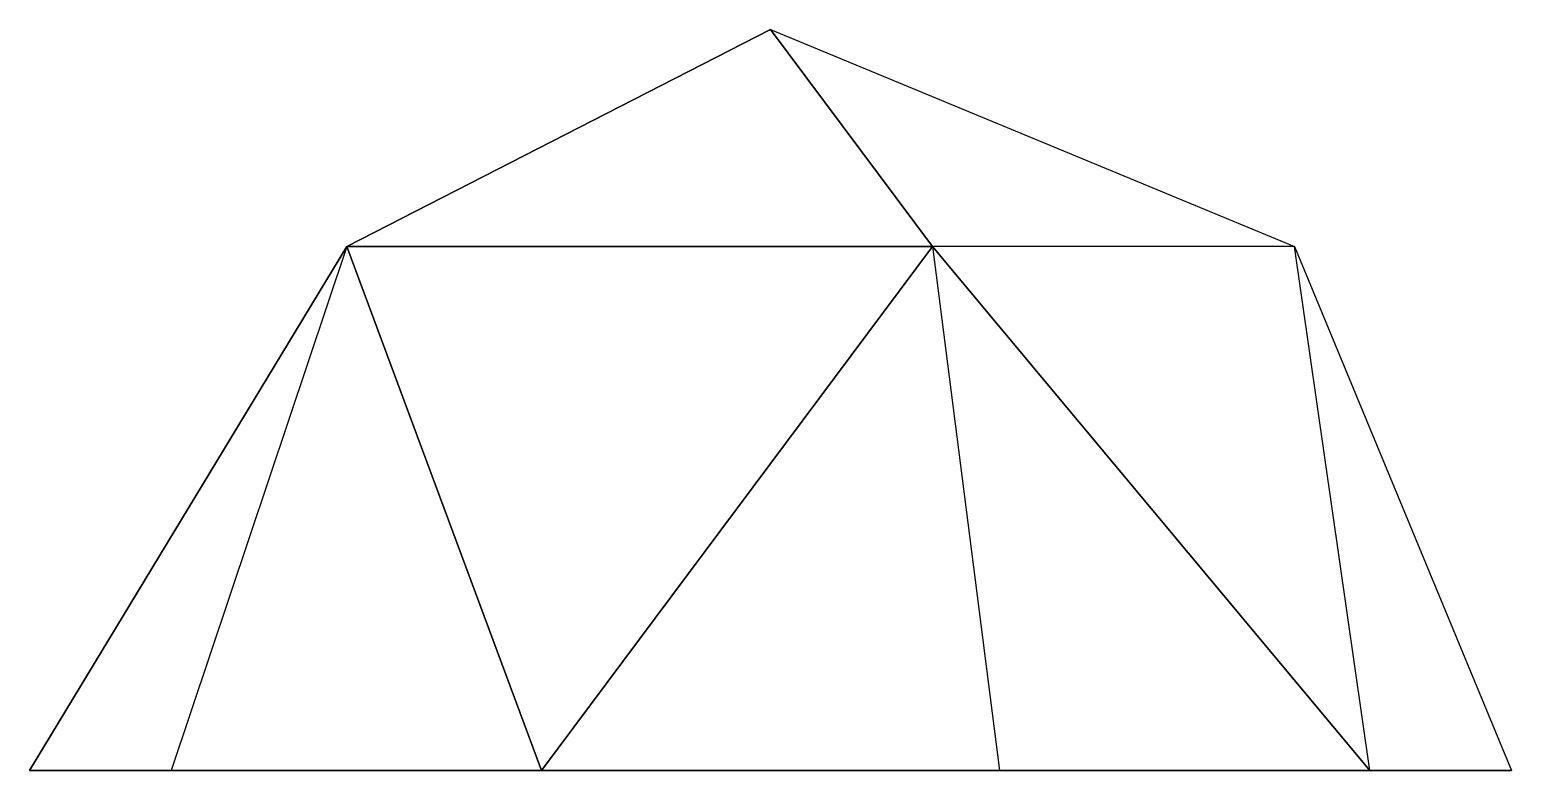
# Model space of a CAD drawing. Header units: metres. Extents: x -5 to 5, y 0 to 5.
import ezdxf

# ---------------------------------------------------------------- set-up
doc = ezdxf.new("R2010")
doc.units = ezdxf.units.M

msp = doc.modelspace()

# ---------------------------------------------------------------- linework, layer by layer
for points in [[(0, 5), (1.093, 3.536, -3.362), (-2.86, 3.536, -2.078)], [(0, 5), (-2.86, 3.536, -2.078), (-2.86, 3.536, 2.078)], [(0, 5), (-2.86, 3.536, 2.078), (1.093, 3.536, 3.362)], [(0, 5), (3.536, 3.536), (1.093, 3.536, -3.362)], [(0, 5), (3.536, 3.536), (1.093, 3.536, 3.362)], [(-4.045, 0, -2.939), (-5, 0, 0), (-2.86, 3.536, -2.078)], [(-4.045, 0, 2.939), (-5, 0, 0), (-2.86, 3.536, 2.078)], [(-5, 0, 0), (-2.86, 3.536, -2.078), (-2.86, 3.536, 2.078)], [(-4.045, 0, -2.939), (-1.545, 0, -4.755), (-2.86, 3.536, -2.078)], [(-4.045, 0, 2.939), (-1.545, 0, 4.755), (-2.86, 3.536, 2.078)], [(-1.545, 0, -4.755), (1.093, 3.536, -3.362), (-2.86, 3.536, -2.078)], [(-1.545, 0, 4.755), (-2.86, 3.536, 2.078), (1.093, 3.536, 3.362)], [(1.545, 0, -4.755), (-1.545, 0, -4.755), (1.093, 3.536, -3.362)], [(1.545, 0, 4.755), (-1.545, 0, 4.755), (1.093, 3.536, 3.362)], [(1.545, 0, -4.755), (4.045, 0, -2.939), (1.093, 3.536, -3.362)], [(4.045, 0, -2.939), (3.536, 3.536), (1.093, 3.536, -3.362)], [(1.545, 0, 4.755), (4.045, 0, 2.939), (1.093, 3.536, 3.362)], [(4.045, 0, 2.939), (3.536, 3.536), (1.093, 3.536, 3.362)], [(5, 0), (4.045, 0, -2.939), (3.536, 3.536)], [(5, 0), (4.045, 0, 2.939), (3.536, 3.536)], [(-4.045, 0, -2.939), (-5, 0, 0), (-2.023, 0, -1.469)], [(-4.045, 0, 2.939), (-5, 0, 0), (-2.023, 0, 1.469)], [(-5, 0, 0), (-2.023, 0, -1.469), (-2.023, 0, 1.469)], [(-4.045, 0, -2.939), (-1.545, 0, -4.755), (-2.023, 0, -1.469)], [(-4.045, 0, 2.939), (-1.545, 0, 4.755), (-2.023, 0, 1.469)], [(0, 0), (0.773, 0, -2.378), (-2.023, 0, -1.469)], [(-1.545, 0, -4.755), (0.773, 0, -2.378), (-2.023, 0, -1.469)], [(0, 0), (-2.023, 0, -1.469), (-2.023, 0, 1.469)], [(0, 0), (-2.023, 0, 1.469), (0.773, 0, 2.378)], [(-1.545, 0, 4.755), (-2.023, 0, 1.469), (0.773, 0, 2.378)], [(1.545, 0, -4.755), (-1.545, 0, -4.755), (0.773, 0, -2.378)], [(1.545, 0, 4.755), (-1.545, 0, 4.755), (0.773, 0, 2.378)], [(0, 0), (2.5, 0), (0.773, 0, -2.378)], [(0, 0), (2.5, 0), (0.773, 0, 2.378)], [(1.545, 0, -4.755), (4.045, 0, -2.939), (0.773, 0, -2.378)], [(4.045, 0, -2.939), (2.5, 0), (0.773, 0, -2.378)], [(1.545, 0, 4.755), (4.045, 0, 2.939), (0.773, 0, 2.378)], [(4.045, 0, 2.939), (2.5, 0), (0.773, 0, 2.378)], [(5, 0), (4.045, 0, -2.939), (2.5, 0)], [(5, 0), (4.045, 0, 2.939), (2.5, 0)]]:
    msp.add_3dface(points)

doc.saveas('drawing.dxf')
